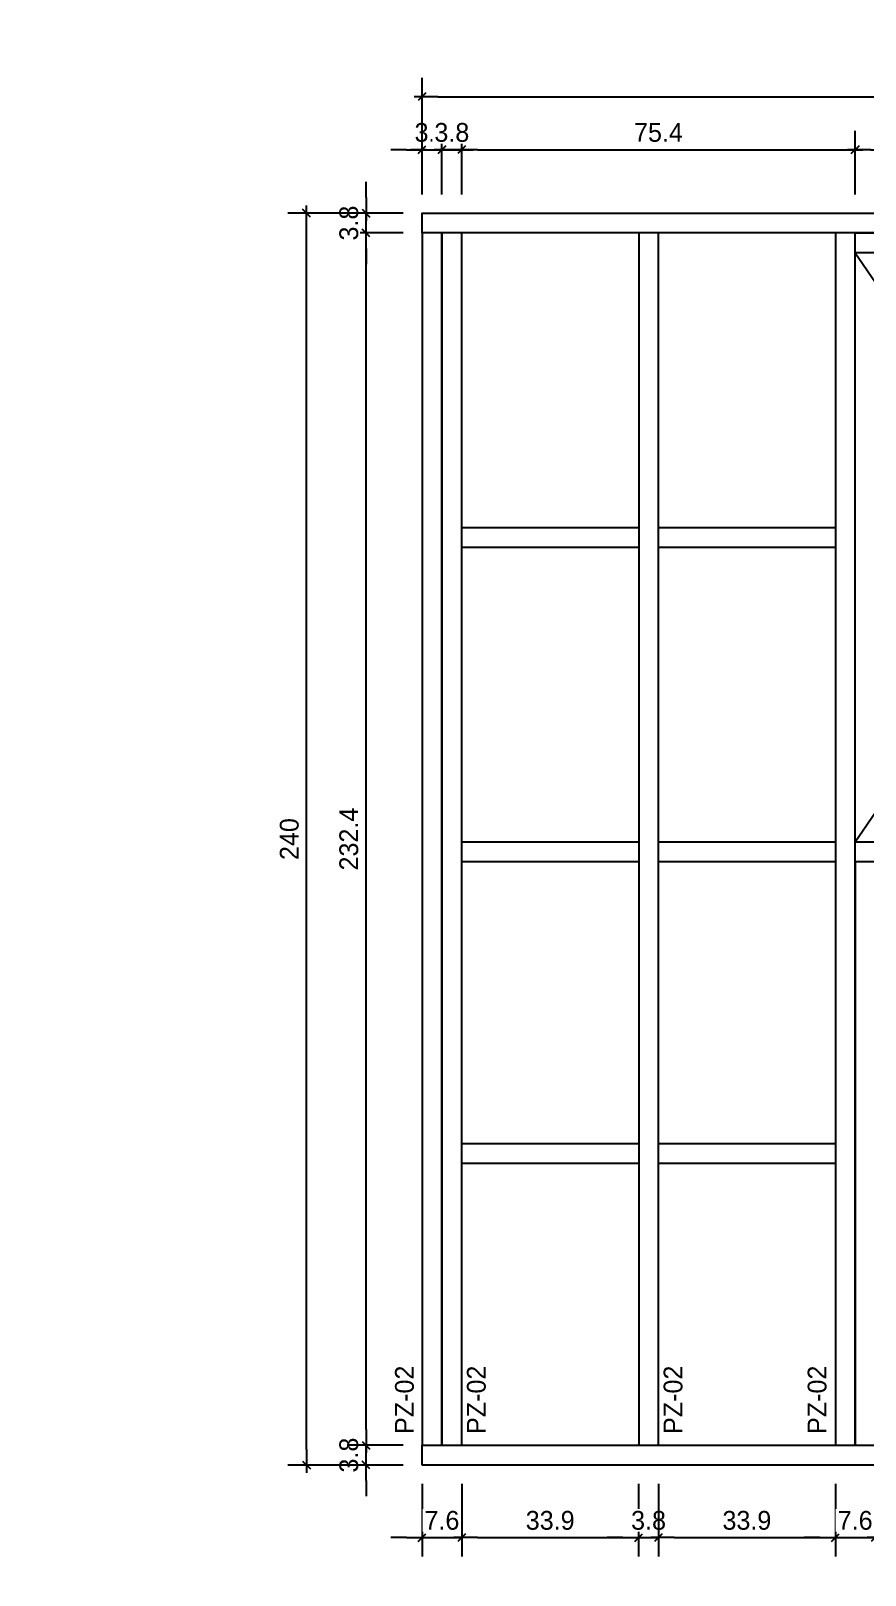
# Model space of a CAD drawing. Header units: millimetres. Extents: x 19458 to 19801, y 4351 to 4752.
# Drawn here: x 19553.163 to 19554.762, y 4504.776 to 4507.737 of the extents above; entities that cross this region are included whole.
import ezdxf

# ---------------------------------------------------------------- set-up
doc = ezdxf.new("R2010")
doc.units = ezdxf.units.MM
doc.linetypes.add('HIDDEN2', pattern=[4.7625, 3.175, -1.5875])
for name, color, linetype in [('0 @ 0.2', 7, 'Continuous'), ('cotas', 1, 'Continuous'), ('cotas @ 200', 1, 'Continuous'), ('cotas @ 300', 1, 'Continuous'), ('cotas @ 400', 1, 'Continuous'), ('cotas @ 500', 1, 'Continuous'), ('PANELES PARED', 2, 'Continuous'), ('TEXTO @ 0.2', 2, 'Continuous')]:
    doc.layers.add(name, color=color, linetype=linetype)
doc.styles.add('century gothic', font='GOTHIC.TTF')
doc.styles.add('COTAS SMC', font='GOTHIC.TTF')
doc.dimstyles.new('ANOTATIVE 100 SMCONSTRUCCIONES', dxfattribs={"dimscale": 0, "dimtxt": 0.18, "dimasz": 0.15, "dimexe": 0.18, "dimexo": 0.09, "dimgap": 0.1, "dimtad": 1, "dimzin": 0, "dimdsep": 46, "dimtxsty": 'century gothic', "dimblk1": 'FLECHA1', "dimblk2": 'FLECHA1', "dimsah": 1, "dimcen": 0.18, "dimdle": 0.075, "dimclrd": 1, "dimclre": 1, "dimclrt": 2, "dimaunit": 1, "dimadec": 0, "dimazin": 0, "dimtfac": 0.75, "dimtix": 1, "dimtmove": 2, "dimatfit": 3, "dimfxl": 0.09, "dimtvp": 1.5, "dimtfill": 1, "dimtolj": 1, "dimtzin": 0, "dimarcsym": 0})
doc.dimstyles.new('ANOTATIVE CM SMCONSTRUCCIONES', dxfattribs={"dimscale": 0, "dimtxt": 0.18, "dimasz": 0.15, "dimexe": 0.18, "dimexo": 0.18, "dimgap": 0.07, "dimtad": 1, "dimdec": 1, "dimlfac": 100, "dimdsep": 46, "dimtxsty": 'century gothic', "dimblk1": 'FLECHA1', "dimblk2": 'FLECHA1', "dimsah": 1, "dimcen": 0.18, "dimdle": 0.075, "dimclrd": 1, "dimclre": 1, "dimclrt": 2, "dimaunit": 1, "dimadec": 0, "dimazin": 2, "dimtfac": 0.75, "dimtdec": 1, "dimtix": 1, "dimtmove": 2, "dimatfit": 3, "dimfxl": 0.09, "dimtvp": 1.5, "dimtfill": 1, "dimtolj": 1, "dimtzin": 0, "dimarcsym": 0})
doc.dimstyles.new('PIES SMCONSTRUCCIONES', dxfattribs={"dimscale": 0, "dimtxt": 0.18, "dimasz": 0.2, "dimexe": 0.18, "dimexo": 0, "dimgap": 0.1, "dimtad": 1, "dimdec": 0, "dimlfac": 39.370079, "dimzin": 0, "dimdsep": 46, "dimlunit": 4, "dimtxsty": 'COTAS SMC', "dimblk1": 'FLECHA1', "dimblk2": 'FLECHA1', "dimsah": 1, "dimcen": 0.2, "dimdle": 0.075, "dimclrd": 1, "dimclre": 1, "dimclrt": 2, "dimaunit": 1, "dimadec": 0, "dimazin": 0, "dimtfac": 0.75, "dimtdec": 0, "dimtix": 1, "dimtmove": 2, "dimatfit": 3, "dimfxl": 0.09, "dimtvp": 1.5, "dimtfill": 1, "dimtolj": 1, "dimtzin": 0, "dimarcsym": 0})

# ---------------------------------------------------------------- blocks, each defined once
blk = doc.blocks.new('FLECHA1')
at = {"color": 4}
blk.add_line((-0.246176, -0.248081), (0.248081, 0.25), dxfattribs=at)
at = {"color": 1}
blk.add_line((-1, 0), (0.496162, 0), dxfattribs=at)
blk = doc.blocks.new('*D1568')
at = {"layer": 'cotas', "color": 1, "lineweight": -2, "transparency": 16777216}
for p, q in [((19614.326, 4625.8448), (19614.326, 4700.8448)), ((19570.9836, 4550.8448), (19524.326, 4550.8448)), ((19614.326, 4548.4298), (19614.326, 4550.8448)), ((19570.5339, 4548.4298), (19524.326, 4548.4298)), ((19614.326, 4473.4298), (19614.326, 4398.4298))]:
    blk.add_line(p, q, dxfattribs=at)
at = {"layer": 'Defpoints', "color": 0, "transparency": 16777216}
for p in [(19614.326, 4550.8448), (19615.9836, 4550.8448), (19615.5339, 4548.4298)]:
    blk.add_point(p, dxfattribs=at)
at = {"layer": 'cotas', "color": 1, "lineweight": -2, "transparency": 16777216, "xscale": 75, "yscale": 75, "zscale": 75}
for p, rotation in [((19614.326, 4550.8448), 270), ((19614.326, 4548.4298), 90)]:
    blk.add_blockref('FLECHA1', p, dxfattribs=dict(at, rotation=rotation))
at = {"layer": 'cotas', "color": 2, "transparency": 16777216, "insert": (19517.3376, 4549.6373), "char_height": 90, "attachment_point": 5, "rotation": 90, "style": 'century gothic', "bg_fill": 3, "box_fill_scale": 1.1, "bg_fill_color": 256, "bg_fill_true_color": 13158600, "bg_fill_transparency": 0}
blk.add_mtext('\\A1;2.42', dxfattribs=at)
blk = doc.blocks.new('*D1597')
at = {"layer": 'cotas', "color": 1, "lineweight": -2, "transparency": 16777216}
for p, q in [((19614.326, 4580.8448), (19614.326, 4610.8448)), ((19597.9836, 4550.8448), (19578.326, 4550.8448)), ((19614.326, 4548.4298), (19614.326, 4550.8448)), ((19597.5339, 4548.4298), (19578.326, 4548.4298)), ((19614.326, 4518.4298), (19614.326, 4488.4298))]:
    blk.add_line(p, q, dxfattribs=at)
at = {"layer": 'Defpoints', "color": 0, "transparency": 16777216}
for p in [(19614.326, 4550.8448), (19615.9836, 4550.8448), (19615.5339, 4548.4298)]:
    blk.add_point(p, dxfattribs=at)
at = {"layer": 'cotas', "color": 1, "lineweight": -2, "transparency": 16777216, "xscale": 30, "yscale": 30, "zscale": 30}
for p, rotation in [((19614.326, 4550.8448), 270), ((19614.326, 4548.4298), 90)]:
    blk.add_blockref('FLECHA1', p, dxfattribs=dict(at, rotation=rotation))
at = {"layer": 'cotas', "color": 2, "transparency": 16777216, "insert": (19575.5307, 4549.6373), "char_height": 36, "attachment_point": 5, "rotation": 90, "style": 'century gothic', "bg_fill": 3, "box_fill_scale": 1.1, "bg_fill_color": 256, "bg_fill_true_color": 13158600, "bg_fill_transparency": 0}
blk.add_mtext('\\A1;2.42', dxfattribs=at)
blk = doc.blocks.new('*D1614')
at = {"layer": 'cotas', "color": 1, "lineweight": -2, "transparency": 16777216}
for p, q in [((19614.326, 4595.8448), (19614.326, 4640.8448)), ((19588.9836, 4550.8448), (19560.326, 4550.8448)), ((19614.326, 4548.4298), (19614.326, 4550.8448)), ((19588.5339, 4548.4298), (19560.326, 4548.4298)), ((19614.326, 4503.4298), (19614.326, 4458.4298))]:
    blk.add_line(p, q, dxfattribs=at)
at = {"layer": 'Defpoints', "color": 0, "transparency": 16777216}
for p in [(19614.326, 4550.8448), (19615.9836, 4550.8448), (19615.5339, 4548.4298)]:
    blk.add_point(p, dxfattribs=at)
at = {"layer": 'cotas', "color": 1, "lineweight": -2, "transparency": 16777216, "xscale": 45, "yscale": 45, "zscale": 45}
for p, rotation in [((19614.326, 4550.8448), 270), ((19614.326, 4548.4298), 90)]:
    blk.add_blockref('FLECHA1', p, dxfattribs=dict(at, rotation=rotation))
at = {"layer": 'cotas', "color": 2, "transparency": 16777216, "insert": (19556.133, 4549.6373), "char_height": 54, "attachment_point": 5, "rotation": 90, "style": 'century gothic', "bg_fill": 3, "box_fill_scale": 1.1, "bg_fill_color": 256, "bg_fill_true_color": 13158600, "bg_fill_transparency": 0}
blk.add_mtext('\\A1;2.42', dxfattribs=at)
blk = doc.blocks.new('*D1620')
at = {"layer": 'cotas', "color": 1, "lineweight": -2, "transparency": 16777216}
for p, q in [((19614.326, 4610.8448), (19614.326, 4670.8448)), ((19579.9836, 4550.8448), (19542.326, 4550.8448)), ((19614.326, 4548.4298), (19614.326, 4550.8448)), ((19579.5339, 4548.4298), (19542.326, 4548.4298)), ((19614.326, 4488.4298), (19614.326, 4428.4298))]:
    blk.add_line(p, q, dxfattribs=at)
at = {"layer": 'Defpoints', "color": 0, "transparency": 16777216}
for p in [(19614.326, 4550.8448), (19615.9836, 4550.8448), (19615.5339, 4548.4298)]:
    blk.add_point(p, dxfattribs=at)
at = {"layer": 'cotas', "color": 1, "lineweight": -2, "transparency": 16777216, "xscale": 60, "yscale": 60, "zscale": 60}
for p, rotation in [((19614.326, 4550.8448), 270), ((19614.326, 4548.4298), 90)]:
    blk.add_blockref('FLECHA1', p, dxfattribs=dict(at, rotation=rotation))
at = {"layer": 'cotas', "color": 2, "transparency": 16777216, "insert": (19536.7353, 4549.6373), "char_height": 72, "attachment_point": 5, "rotation": 90, "style": 'century gothic', "bg_fill": 3, "box_fill_scale": 1.1, "bg_fill_color": 256, "bg_fill_true_color": 13158600, "bg_fill_transparency": 0}
blk.add_mtext('\\A1;2.42', dxfattribs=at)
blk = doc.blocks.new('*D1623')
at = {"layer": 'cotas', "color": 1, "lineweight": -2, "transparency": 16777216}
for p, q in [((19620.0128, 4651.7533), (19620.0128, 4751.7533)), ((19620.4168, 4551.7533), (19530.0128, 4551.7533)), ((19620.0128, 4550.5333), (19620.0128, 4551.7533)), ((19620.4168, 4550.5333), (19530.0128, 4550.5333)), ((19620.0128, 4450.5333), (19620.0128, 4350.5333))]:
    blk.add_line(p, q, dxfattribs=at)
at = {"layer": 'Defpoints', "color": 0, "transparency": 16777216}
for p in [(19620.0128, 4551.7533), (19620.4168, 4551.7533), (19620.4168, 4550.5333)]:
    blk.add_point(p, dxfattribs=at)
at = {"layer": 'cotas', "color": 1, "lineweight": -2, "transparency": 16777216, "xscale": 100, "yscale": 100, "zscale": 100}
for p, rotation in [((19620.0128, 4551.7533), 270), ((19620.0128, 4550.5333), 90)]:
    blk.add_blockref('FLECHA1', p, dxfattribs=dict(at, rotation=rotation))
at = {"layer": 'cotas', "color": 2, "transparency": 16777216, "insert": (19523.8809, 4551.1433), "char_height": 90, "attachment_point": 5, "rotation": 90, "style": 'COTAS SMC', "bg_fill": 3, "box_fill_scale": 1.1, "bg_fill_color": 256, "bg_fill_true_color": 13158600, "bg_fill_transparency": 0}
blk.add_mtext("\\A1;4'", dxfattribs=at)
blk = doc.blocks.new('PP10')
at = {"layer": 'PANELES PARED', "color": 8, "linetype": 'HIDDEN2', "ltscale": 0.1}
for p, q in [((19470.5433, 4507.2181), (19471.3133, 4506.0887)), ((19470.5433, 4506.0887), (19471.3133, 4507.2181))]:
    blk.add_line(p, q, dxfattribs=at)
at = {"layer": 'PANELES PARED'}
for points in [[(19469.7133, 4507.2561), (19469.7133, 4507.2941), (19472.0458, 4507.2941), (19472.0458, 4507.2561)], [(19469.7513, 4507.2561), (19469.7133, 4507.2561), (19469.7133, 4504.9321), (19469.7513, 4504.9321)], [(19469.7893, 4507.2561), (19469.7513, 4507.2561), (19469.7513, 4504.9321), (19469.7893, 4504.9321)], [(19470.1663, 4507.2561), (19470.1283, 4507.2561), (19470.1283, 4504.9321), (19470.1663, 4504.9321)], [(19470.5433, 4507.2561), (19470.5053, 4507.2561), (19470.5053, 4504.9321), (19470.5433, 4504.9321)], [(19470.5433, 4507.2181), (19470.5433, 4507.2561), (19471.3133, 4507.2561), (19471.3133, 4507.2181)], [(19471.3513, 4507.2561), (19471.3133, 4507.2561), (19471.3133, 4504.9321), (19471.3513, 4504.9321)], [(19471.6985, 4507.2561), (19471.6605, 4507.2561), (19471.6605, 4504.9321), (19471.6985, 4504.9321)], [(19472.0458, 4507.2561), (19472.0078, 4507.2561), (19472.0078, 4504.9321), (19472.0458, 4504.9321)], [(19469.7893, 4506.6534), (19469.7893, 4506.6914), (19470.1283, 4506.6914), (19470.1283, 4506.6534)], [(19470.1663, 4506.6534), (19470.1663, 4506.6914), (19470.5053, 4506.6914), (19470.5053, 4506.6534)], [(19471.3513, 4506.6534), (19471.3513, 4506.6914), (19471.6605, 4506.6914), (19471.6605, 4506.6534)], [(19471.6985, 4506.6534), (19471.6985, 4506.6914), (19472.0078, 4506.6914), (19472.0078, 4506.6534)], [(19469.7893, 4506.0507), (19469.7893, 4506.0887), (19470.1283, 4506.0887), (19470.1283, 4506.0507)], [(19470.1663, 4506.0507), (19470.1663, 4506.0887), (19470.5053, 4506.0887), (19470.5053, 4506.0507)], [(19470.5433, 4506.0507), (19470.5433, 4506.0887), (19471.3133, 4506.0887), (19471.3133, 4506.0507)], [(19471.3513, 4506.0507), (19471.3513, 4506.0887), (19471.6605, 4506.0887), (19471.6605, 4506.0507)], [(19471.6985, 4506.0507), (19471.6985, 4506.0887), (19472.0078, 4506.0887), (19472.0078, 4506.0507)], [(19470.5813, 4506.0507), (19470.5433, 4506.0507), (19470.5433, 4504.9321), (19470.5813, 4504.9321)], [(19470.9473, 4506.0507), (19470.9093, 4506.0507), (19470.9093, 4504.9321), (19470.9473, 4504.9321)], [(19471.3133, 4506.0507), (19471.2753, 4506.0507), (19471.2753, 4504.9321), (19471.3133, 4504.9321)], [(19469.7893, 4505.4724), (19469.7893, 4505.5104), (19470.1283, 4505.5104), (19470.1283, 4505.4724)], [(19470.1663, 4505.4724), (19470.1663, 4505.5104), (19470.5053, 4505.5104), (19470.5053, 4505.4724)], [(19470.5813, 4505.4724), (19470.5813, 4505.5104), (19470.9093, 4505.5104), (19470.9093, 4505.4724)], [(19470.9473, 4505.4724), (19470.9473, 4505.5104), (19471.2753, 4505.5104), (19471.2753, 4505.4724)], [(19471.3513, 4505.4724), (19471.3513, 4505.5104), (19471.6605, 4505.5104), (19471.6605, 4505.4724)], [(19471.6985, 4505.4724), (19471.6985, 4505.5104), (19472.0078, 4505.5104), (19472.0078, 4505.4724)], [(19469.7133, 4504.8941), (19469.7133, 4504.9321), (19472.0458, 4504.9321), (19472.0458, 4504.8941)]]:
    blk.add_lwpolyline(points, close=True, dxfattribs=at)
blk = doc.blocks.new('*D553')
at = {"color": 1, "lineweight": -2, "transparency": 16777216}
for p, q in [((19553.8057, 4505.0553), (19553.8057, 4505.0853)), ((19553.8771, 4505.0253), (19553.7697, 4505.0253)), ((19553.8057, 4504.9873), (19553.8057, 4505.0253)), ((19553.8771, 4504.9873), (19553.7697, 4504.9873)), ((19553.8057, 4504.9573), (19553.8057, 4504.9273))]:
    blk.add_line(p, q, dxfattribs=at)
at = {"layer": 'Defpoints', "color": 0, "transparency": 16777216}
for p in [(19553.9131, 4505.0253), (19553.9131, 4504.9873)]:
    blk.add_point(p, dxfattribs=at)
at = {"color": 1, "lineweight": -2, "transparency": 16777216, "xscale": 0.03, "yscale": 0.03, "zscale": 0.03}
for p, rotation in [((19553.8057, 4505.0253), 270), ((19553.8057, 4504.9873), 90)]:
    blk.add_blockref('FLECHA1', p, dxfattribs=dict(at, rotation=rotation))
at = {"color": 2, "transparency": 16777216, "insert": (19553.7728, 4505.0063), "char_height": 0.036, "attachment_point": 5, "rotation": 90, "style": 'century gothic', "bg_fill": 3, "box_fill_scale": 1.1, "bg_fill_color": 256, "bg_fill_true_color": 13158600, "bg_fill_transparency": 0}
blk.add_mtext('\\A1;3.8', dxfattribs=at)
at = {"layer": 'Defpoints', "color": 0, "transparency": 16777216}
blk.add_point((19553.8057, 4505.0253), dxfattribs=at)
blk = doc.blocks.new('*D554')
at = {"color": 1, "lineweight": -2, "transparency": 16777216}
for p, q in [((19553.8771, 4507.3493), (19553.7697, 4507.3493)), ((19553.8057, 4505.0553), (19553.8057, 4507.3193)), ((19553.8771, 4505.0253), (19553.7697, 4505.0253))]:
    blk.add_line(p, q, dxfattribs=at)
at = {"layer": 'Defpoints', "color": 0, "transparency": 16777216}
for p in [(19553.8057, 4507.3493), (19553.9131, 4507.3493), (19553.9131, 4505.0253)]:
    blk.add_point(p, dxfattribs=at)
at = {"color": 1, "lineweight": -2, "transparency": 16777216, "xscale": 0.03, "yscale": 0.03, "zscale": 0.03}
for p, rotation in [((19553.8057, 4507.3493), 90), ((19553.8057, 4505.0253), 270)]:
    blk.add_blockref('FLECHA1', p, dxfattribs=dict(at, rotation=rotation))
at = {"color": 2, "transparency": 16777216, "insert": (19553.7728, 4506.1873), "char_height": 0.036, "attachment_point": 5, "rotation": 90, "style": 'century gothic', "bg_fill": 3, "box_fill_scale": 1.1, "bg_fill_color": 256, "bg_fill_true_color": 13158600, "bg_fill_transparency": 0}
blk.add_mtext('\\A1;232.4', dxfattribs=at)
blk = doc.blocks.new('*D555')
at = {"color": 1, "lineweight": -2, "transparency": 16777216}
for p, q in [((19553.8057, 4507.4173), (19553.8057, 4507.4473)), ((19553.8771, 4507.3873), (19553.7697, 4507.3873)), ((19553.8057, 4507.3493), (19553.8057, 4507.3873)), ((19553.8771, 4507.3493), (19553.7697, 4507.3493)), ((19553.8057, 4507.3193), (19553.8057, 4507.2893))]:
    blk.add_line(p, q, dxfattribs=at)
at = {"layer": 'Defpoints', "color": 0, "transparency": 16777216}
for p in [(19553.9131, 4507.3873), (19553.9131, 4507.3493)]:
    blk.add_point(p, dxfattribs=at)
at = {"color": 1, "lineweight": -2, "transparency": 16777216, "xscale": 0.03, "yscale": 0.03, "zscale": 0.03}
for p, rotation in [((19553.8057, 4507.3873), 270), ((19553.8057, 4507.3493), 90)]:
    blk.add_blockref('FLECHA1', p, dxfattribs=dict(at, rotation=rotation))
at = {"color": 2, "transparency": 16777216, "insert": (19553.7728, 4507.3683), "char_height": 0.036, "attachment_point": 5, "rotation": 90, "style": 'century gothic', "bg_fill": 3, "box_fill_scale": 1.1, "bg_fill_color": 256, "bg_fill_true_color": 13158600, "bg_fill_transparency": 0}
blk.add_mtext('\\A1;3.8', dxfattribs=at)
at = {"layer": 'Defpoints', "color": 0, "transparency": 16777216}
blk.add_point((19553.8057, 4507.3873), dxfattribs=at)
blk = doc.blocks.new('*D556')
at = {"color": 1, "lineweight": -2, "transparency": 16777216}
for p, q in [((19553.8771, 4507.3873), (19553.6556, 4507.3873)), ((19553.6916, 4505.0173), (19553.6916, 4507.3573)), ((19553.8771, 4504.9873), (19553.6556, 4504.9873))]:
    blk.add_line(p, q, dxfattribs=at)
at = {"layer": 'Defpoints', "color": 0, "transparency": 16777216}
for p in [(19553.6916, 4507.3873), (19553.9131, 4507.3873), (19553.9131, 4504.9873)]:
    blk.add_point(p, dxfattribs=at)
at = {"color": 1, "lineweight": -2, "transparency": 16777216, "xscale": 0.03, "yscale": 0.03, "zscale": 0.03}
for p, rotation in [((19553.6916, 4507.3873), 90), ((19553.6916, 4504.9873), 270)]:
    blk.add_blockref('FLECHA1', p, dxfattribs=dict(at, rotation=rotation))
at = {"color": 2, "transparency": 16777216, "insert": (19553.6587, 4506.1873), "char_height": 0.036, "attachment_point": 5, "rotation": 90, "style": 'century gothic', "bg_fill": 3, "box_fill_scale": 1.1, "bg_fill_color": 256, "bg_fill_true_color": 13158600, "bg_fill_transparency": 0}
blk.add_mtext('\\A1;240', dxfattribs=at)
blk = doc.blocks.new('*D557')
at = {"color": 1, "lineweight": -2, "transparency": 16777216}
for p, q in [((19553.9131, 4507.4233), (19553.9131, 4507.545)), ((19553.9511, 4507.4233), (19553.9511, 4507.545)), ((19553.8831, 4507.509), (19553.8531, 4507.509)), ((19553.9131, 4507.509), (19553.9511, 4507.509)), ((19553.9811, 4507.509), (19554.0111, 4507.509))]:
    blk.add_line(p, q, dxfattribs=at)
at = {"layer": 'Defpoints', "color": 0, "transparency": 16777216}
for p in [(19553.9131, 4507.3873), (19553.9511, 4507.3873)]:
    blk.add_point(p, dxfattribs=at)
at = {"color": 1, "lineweight": -2, "transparency": 16777216, "xscale": 0.03, "yscale": 0.03, "zscale": 0.03}
blk.add_blockref('FLECHA1', (19553.9131, 4507.509), dxfattribs=at)
at = {"color": 1, "lineweight": -2, "transparency": 16777216, "xscale": 0.03, "yscale": 0.03, "zscale": 0.03, "rotation": 180}
blk.add_blockref('FLECHA1', (19553.9511, 4507.509), dxfattribs=at)
at = {"color": 2, "transparency": 16777216, "insert": (19553.9321, 4507.5419), "char_height": 0.036, "attachment_point": 5, "style": 'century gothic', "bg_fill": 3, "box_fill_scale": 1.1, "bg_fill_color": 256, "bg_fill_true_color": 13158600, "bg_fill_transparency": 0}
blk.add_mtext('\\A1;3.8', dxfattribs=at)
at = {"layer": 'Defpoints', "color": 0, "transparency": 16777216}
blk.add_point((19553.9511, 4507.509), dxfattribs=at)
blk = doc.blocks.new('*D558')
at = {"color": 1, "lineweight": -2, "transparency": 16777216}
for p, q in [((19553.9891, 4507.4233), (19553.9891, 4507.545)), ((19554.7431, 4507.4233), (19554.7431, 4507.545)), ((19554.0191, 4507.509), (19554.7131, 4507.509))]:
    blk.add_line(p, q, dxfattribs=at)
at = {"layer": 'Defpoints', "color": 0, "transparency": 16777216}
for p in [(19554.7431, 4507.509), (19553.9891, 4507.3873), (19554.7431, 4507.3873)]:
    blk.add_point(p, dxfattribs=at)
at = {"color": 1, "lineweight": -2, "transparency": 16777216, "xscale": 0.03, "yscale": 0.03, "zscale": 0.03, "rotation": 180}
blk.add_blockref('FLECHA1', (19553.9891, 4507.509), dxfattribs=at)
at = {"color": 1, "lineweight": -2, "transparency": 16777216, "xscale": 0.03, "yscale": 0.03, "zscale": 0.03}
blk.add_blockref('FLECHA1', (19554.7431, 4507.509), dxfattribs=at)
at = {"color": 2, "transparency": 16777216, "insert": (19554.3661, 4507.5419), "char_height": 0.036, "attachment_point": 5, "style": 'century gothic', "bg_fill": 3, "box_fill_scale": 1.1, "bg_fill_color": 256, "bg_fill_true_color": 13158600, "bg_fill_transparency": 0}
blk.add_mtext('\\A1;75.4', dxfattribs=at)
blk = doc.blocks.new('*D560')
at = {"color": 1, "lineweight": -2, "transparency": 16777216}
for p, q in [((19553.9131, 4507.4233), (19553.9131, 4507.6466)), ((19556.2456, 4507.4233), (19556.2456, 4507.6466)), ((19553.9431, 4507.6106), (19556.2156, 4507.6106))]:
    blk.add_line(p, q, dxfattribs=at)
at = {"layer": 'Defpoints', "color": 0, "transparency": 16777216}
for p in [(19556.2456, 4507.6106), (19553.9131, 4507.3873), (19556.2456, 4507.3873)]:
    blk.add_point(p, dxfattribs=at)
at = {"color": 1, "lineweight": -2, "transparency": 16777216, "xscale": 0.03, "yscale": 0.03, "zscale": 0.03, "rotation": 180}
blk.add_blockref('FLECHA1', (19553.9131, 4507.6106), dxfattribs=at)
at = {"color": 1, "lineweight": -2, "transparency": 16777216, "xscale": 0.03, "yscale": 0.03, "zscale": 0.03}
blk.add_blockref('FLECHA1', (19556.2456, 4507.6106), dxfattribs=at)
at = {"color": 2, "transparency": 16777216, "insert": (19555.0794, 4507.6435), "char_height": 0.036, "attachment_point": 5, "style": 'century gothic', "bg_fill": 3, "box_fill_scale": 1.1, "bg_fill_color": 256, "bg_fill_true_color": 13158600, "bg_fill_transparency": 0}
blk.add_mtext('\\A1;233.2', dxfattribs=at)
blk = doc.blocks.new('*D561')
at = {"color": 1, "lineweight": -2, "transparency": 16777216}
for p, q in [((19554.7431, 4507.4233), (19554.7431, 4507.545)), ((19555.5131, 4507.4233), (19555.5131, 4507.545)), ((19554.7731, 4507.509), (19555.4831, 4507.509))]:
    blk.add_line(p, q, dxfattribs=at)
at = {"layer": 'Defpoints', "color": 0, "transparency": 16777216}
for p in [(19555.5131, 4507.509), (19554.7431, 4507.3873), (19555.5131, 4507.3873)]:
    blk.add_point(p, dxfattribs=at)
at = {"color": 1, "lineweight": -2, "transparency": 16777216, "xscale": 0.03, "yscale": 0.03, "zscale": 0.03, "rotation": 180}
blk.add_blockref('FLECHA1', (19554.7431, 4507.509), dxfattribs=at)
at = {"color": 1, "lineweight": -2, "transparency": 16777216, "xscale": 0.03, "yscale": 0.03, "zscale": 0.03}
blk.add_blockref('FLECHA1', (19555.5131, 4507.509), dxfattribs=at)
at = {"color": 2, "transparency": 16777216, "insert": (19555.1281, 4507.5414), "char_height": 0.036, "attachment_point": 5, "style": 'century gothic', "bg_fill": 3, "box_fill_scale": 1.1, "bg_fill_color": 256, "bg_fill_true_color": 13158600, "bg_fill_transparency": 0}
blk.add_mtext('\\A1;77', dxfattribs=at)
blk = doc.blocks.new('*D563')
at = {"color": 1, "lineweight": -2, "transparency": 16777216}
for p, q in [((19553.9511, 4507.4233), (19553.9511, 4507.545)), ((19553.9891, 4507.4233), (19553.9891, 4507.545)), ((19553.9211, 4507.509), (19553.8911, 4507.509)), ((19553.9511, 4507.509), (19553.9891, 4507.509)), ((19554.0191, 4507.509), (19554.0491, 4507.509))]:
    blk.add_line(p, q, dxfattribs=at)
at = {"layer": 'Defpoints', "color": 0, "transparency": 16777216}
for p in [(19553.9511, 4507.3873), (19553.9891, 4507.3873)]:
    blk.add_point(p, dxfattribs=at)
at = {"color": 1, "lineweight": -2, "transparency": 16777216, "xscale": 0.03, "yscale": 0.03, "zscale": 0.03}
blk.add_blockref('FLECHA1', (19553.9511, 4507.509), dxfattribs=at)
at = {"color": 1, "lineweight": -2, "transparency": 16777216, "xscale": 0.03, "yscale": 0.03, "zscale": 0.03, "rotation": 180}
blk.add_blockref('FLECHA1', (19553.9891, 4507.509), dxfattribs=at)
at = {"color": 2, "transparency": 16777216, "insert": (19553.9701, 4507.5419), "char_height": 0.036, "attachment_point": 5, "style": 'century gothic', "bg_fill": 3, "box_fill_scale": 1.1, "bg_fill_color": 256, "bg_fill_true_color": 13158600, "bg_fill_transparency": 0}
blk.add_mtext('\\A1;3.8', dxfattribs=at)
at = {"layer": 'Defpoints', "color": 0, "transparency": 16777216}
blk.add_point((19553.9891, 4507.509), dxfattribs=at)
blk = doc.blocks.new('*D564')
at = {"color": 1, "lineweight": -2, "transparency": 16777216}
for p, q in [((19553.9131, 4504.9513), (19553.9131, 4504.8121)), ((19553.9891, 4504.9513), (19553.9891, 4504.8121)), ((19553.8831, 4504.8481), (19553.8531, 4504.8481)), ((19553.9131, 4504.8481), (19553.9891, 4504.8481)), ((19554.0191, 4504.8481), (19554.0491, 4504.8481))]:
    blk.add_line(p, q, dxfattribs=at)
at = {"layer": 'Defpoints', "color": 0, "transparency": 16777216}
for p in [(19553.9131, 4504.9873), (19553.9891, 4504.9873)]:
    blk.add_point(p, dxfattribs=at)
at = {"color": 1, "lineweight": -2, "transparency": 16777216, "xscale": 0.03, "yscale": 0.03, "zscale": 0.03}
blk.add_blockref('FLECHA1', (19553.9131, 4504.8481), dxfattribs=at)
at = {"color": 1, "lineweight": -2, "transparency": 16777216, "xscale": 0.03, "yscale": 0.03, "zscale": 0.03, "rotation": 180}
blk.add_blockref('FLECHA1', (19553.9891, 4504.8481), dxfattribs=at)
at = {"color": 2, "transparency": 16777216, "insert": (19553.9511, 4504.881), "char_height": 0.036, "attachment_point": 5, "style": 'century gothic', "bg_fill": 3, "box_fill_scale": 1.1, "bg_fill_color": 256, "bg_fill_true_color": 13158600, "bg_fill_transparency": 0}
blk.add_mtext('\\A1;7.6', dxfattribs=at)
at = {"layer": 'Defpoints', "color": 0, "transparency": 16777216}
blk.add_point((19553.9891, 4504.8481), dxfattribs=at)
blk = doc.blocks.new('*D565')
at = {"color": 1, "lineweight": -2, "transparency": 16777216}
for p, q in [((19553.9891, 4504.9513), (19553.9891, 4504.8121)), ((19554.3281, 4504.9513), (19554.3281, 4504.8121)), ((19554.0191, 4504.8481), (19554.2981, 4504.8481))]:
    blk.add_line(p, q, dxfattribs=at)
at = {"layer": 'Defpoints', "color": 0, "transparency": 16777216}
for p in [(19553.9891, 4504.9873), (19554.3281, 4504.9873), (19554.3281, 4504.8481)]:
    blk.add_point(p, dxfattribs=at)
at = {"color": 1, "lineweight": -2, "transparency": 16777216, "xscale": 0.03, "yscale": 0.03, "zscale": 0.03, "rotation": 180}
blk.add_blockref('FLECHA1', (19553.9891, 4504.8481), dxfattribs=at)
at = {"color": 1, "lineweight": -2, "transparency": 16777216, "xscale": 0.03, "yscale": 0.03, "zscale": 0.03}
blk.add_blockref('FLECHA1', (19554.3281, 4504.8481), dxfattribs=at)
at = {"color": 2, "transparency": 16777216, "insert": (19554.1586, 4504.881), "char_height": 0.036, "attachment_point": 5, "style": 'century gothic', "bg_fill": 3, "box_fill_scale": 1.1, "bg_fill_color": 256, "bg_fill_true_color": 13158600, "bg_fill_transparency": 0}
blk.add_mtext('\\A1;33.9', dxfattribs=at)
blk = doc.blocks.new('*D566')
at = {"color": 1, "lineweight": -2, "transparency": 16777216}
for p, q in [((19554.3281, 4504.9513), (19554.3281, 4504.8121)), ((19554.3661, 4504.9513), (19554.3661, 4504.8121)), ((19554.2981, 4504.8481), (19554.2681, 4504.8481)), ((19554.3281, 4504.8481), (19554.3661, 4504.8481)), ((19554.3961, 4504.8481), (19554.4261, 4504.8481))]:
    blk.add_line(p, q, dxfattribs=at)
at = {"layer": 'Defpoints', "color": 0, "transparency": 16777216}
for p in [(19554.3281, 4504.9873), (19554.3661, 4504.9873)]:
    blk.add_point(p, dxfattribs=at)
at = {"color": 1, "lineweight": -2, "transparency": 16777216, "xscale": 0.03, "yscale": 0.03, "zscale": 0.03}
blk.add_blockref('FLECHA1', (19554.3281, 4504.8481), dxfattribs=at)
at = {"color": 1, "lineweight": -2, "transparency": 16777216, "xscale": 0.03, "yscale": 0.03, "zscale": 0.03, "rotation": 180}
blk.add_blockref('FLECHA1', (19554.3661, 4504.8481), dxfattribs=at)
at = {"color": 2, "transparency": 16777216, "insert": (19554.3471, 4504.881), "char_height": 0.036, "attachment_point": 5, "style": 'century gothic', "bg_fill": 3, "box_fill_scale": 1.1, "bg_fill_color": 256, "bg_fill_true_color": 13158600, "bg_fill_transparency": 0}
blk.add_mtext('\\A1;3.8', dxfattribs=at)
at = {"layer": 'Defpoints', "color": 0, "transparency": 16777216}
blk.add_point((19554.3661, 4504.8481), dxfattribs=at)
blk = doc.blocks.new('*D567')
at = {"color": 1, "lineweight": -2, "transparency": 16777216}
for p, q in [((19554.3661, 4504.9513), (19554.3661, 4504.8121)), ((19554.7051, 4504.9513), (19554.7051, 4504.8121)), ((19554.3961, 4504.8481), (19554.6751, 4504.8481))]:
    blk.add_line(p, q, dxfattribs=at)
at = {"layer": 'Defpoints', "color": 0, "transparency": 16777216}
for p in [(19554.3661, 4504.9873), (19554.7051, 4504.9873), (19554.7051, 4504.8481)]:
    blk.add_point(p, dxfattribs=at)
at = {"color": 1, "lineweight": -2, "transparency": 16777216, "xscale": 0.03, "yscale": 0.03, "zscale": 0.03, "rotation": 180}
blk.add_blockref('FLECHA1', (19554.3661, 4504.8481), dxfattribs=at)
at = {"color": 1, "lineweight": -2, "transparency": 16777216, "xscale": 0.03, "yscale": 0.03, "zscale": 0.03}
blk.add_blockref('FLECHA1', (19554.7051, 4504.8481), dxfattribs=at)
at = {"color": 2, "transparency": 16777216, "insert": (19554.5356, 4504.881), "char_height": 0.036, "attachment_point": 5, "style": 'century gothic', "bg_fill": 3, "box_fill_scale": 1.1, "bg_fill_color": 256, "bg_fill_true_color": 13158600, "bg_fill_transparency": 0}
blk.add_mtext('\\A1;33.9', dxfattribs=at)
blk = doc.blocks.new('*D568')
at = {"color": 1, "lineweight": -2, "transparency": 16777216}
for p, q in [((19554.7051, 4504.9513), (19554.7051, 4504.8121)), ((19554.7811, 4504.9513), (19554.7811, 4504.8121)), ((19554.6751, 4504.8481), (19554.6451, 4504.8481)), ((19554.7051, 4504.8481), (19554.7811, 4504.8481)), ((19554.8111, 4504.8481), (19554.8411, 4504.8481))]:
    blk.add_line(p, q, dxfattribs=at)
at = {"layer": 'Defpoints', "color": 0, "transparency": 16777216}
for p in [(19554.7051, 4504.9873), (19554.7811, 4504.9873)]:
    blk.add_point(p, dxfattribs=at)
at = {"color": 1, "lineweight": -2, "transparency": 16777216, "xscale": 0.03, "yscale": 0.03, "zscale": 0.03}
blk.add_blockref('FLECHA1', (19554.7051, 4504.8481), dxfattribs=at)
at = {"color": 1, "lineweight": -2, "transparency": 16777216, "xscale": 0.03, "yscale": 0.03, "zscale": 0.03, "rotation": 180}
blk.add_blockref('FLECHA1', (19554.7811, 4504.8481), dxfattribs=at)
at = {"color": 2, "transparency": 16777216, "insert": (19554.7431, 4504.881), "char_height": 0.036, "attachment_point": 5, "style": 'century gothic', "bg_fill": 3, "box_fill_scale": 1.1, "bg_fill_color": 256, "bg_fill_true_color": 13158600, "bg_fill_transparency": 0}
blk.add_mtext('\\A1;7.6', dxfattribs=at)
at = {"layer": 'Defpoints', "color": 0, "transparency": 16777216}
blk.add_point((19554.7811, 4504.8481), dxfattribs=at)
blk = doc.blocks.new('*U1729')
at = {"layer": 'cotas @ 500'}
dim = blk.add_linear_dim(base=(19614.3260382735, 4550.8448237801), p1=(19615.5338597089, 4548.4298237801), p2=(19615.9836080801, 4550.8448237801), angle=90, dimstyle='ANOTATIVE 100 SMCONSTRUCCIONES', override={"dimscale": 500, "dimtix": 1, "dimtofl": 1, "dimtmove": 1, "dimatfit": 1}, dxfattribs=at)
dim.commit()
dim.dimension.update_dxf_attribs({"geometry": '*D1568', "text_midpoint": (19517.3375950376, 4549.6373237801)})
at = {"layer": 'cotas @ 200'}
dim = blk.add_linear_dim(base=(19614.3260382735, 4550.8448237801), p1=(19615.5338597089, 4548.4298237801), p2=(19615.9836080801, 4550.8448237801), angle=90, dimstyle='ANOTATIVE 100 SMCONSTRUCCIONES', override={"dimscale": 200, "dimtix": 1, "dimtofl": 1, "dimtmove": 1, "dimatfit": 1}, dxfattribs=at)
dim.commit()
dim.dimension.update_dxf_attribs({"geometry": '*D1597', "text_midpoint": (19575.5306609792, 4549.6373237801)})
at = {"layer": 'cotas @ 300'}
dim = blk.add_linear_dim(base=(19614.3260382735, 4550.8448237801), p1=(19615.5338597089, 4548.4298237801), p2=(19615.9836080801, 4550.8448237801), angle=90, dimstyle='ANOTATIVE 100 SMCONSTRUCCIONES', override={"dimscale": 300, "dimtix": 1, "dimtofl": 1, "dimtmove": 1, "dimatfit": 1}, dxfattribs=at)
dim.commit()
dim.dimension.update_dxf_attribs({"geometry": '*D1614', "text_midpoint": (19556.132972332, 4549.6373237801)})
at = {"layer": 'cotas @ 400'}
dim = blk.add_linear_dim(base=(19614.3260382735, 4550.8448237801), p1=(19615.5338597089, 4548.4298237801), p2=(19615.9836080801, 4550.8448237801), angle=90, dimstyle='ANOTATIVE 100 SMCONSTRUCCIONES', override={"dimscale": 400, "dimtix": 1, "dimtofl": 1, "dimtmove": 1, "dimatfit": 1}, dxfattribs=at)
dim.commit()
dim.dimension.update_dxf_attribs({"geometry": '*D1620', "text_midpoint": (19536.7352836848, 4549.6373237801)})
blk = doc.blocks.new('*U1731')
at = {"layer": 'cotas @ 500'}
dim = blk.add_linear_dim(base=(19620.0128, 4551.7533), p1=(19620.4168, 4550.5333), p2=(19620.4168, 4551.7533), angle=90, dimstyle='PIES SMCONSTRUCCIONES', override={"dimscale": 500, "dimtix": 1, "dimtofl": 1, "dimtmove": 2, "dimatfit": 3}, dxfattribs=at)
dim.commit()
dim.dimension.update_dxf_attribs({"geometry": '*D1623', "text_midpoint": (19523.8809, 4551.1433)})

msp = doc.modelspace()

# ---------------------------------------------------------------- block references
at = {"layer": 'cotas'}
msp.add_blockref('*U1729', (0, 0), dxfattribs=at)

# ---------------------------------------------------------------- next in the draw order: block references
msp.add_blockref('*U1731', (0, 0), dxfattribs=at)

# ---------------------------------------------------------------- next in the draw order: block references
msp.add_blockref('PP10', (84.1999, 0.0932))

# ---------------------------------------------------------------- next in the draw order: texts
at = {"layer": 'TEXTO @ 0.2', "color": 2, "char_height": 0.036, "width": 0.095414, "attachment_point": 1, "rotation": 90, "style": 'century gothic'}
for insert in [(19553.999, 4505.0468), (19554.376, 4505.0468), (19554.6521, 4505.0468)]:
    msp.add_mtext('PZ-02 ', dxfattribs=dict(at, insert=insert))

# ---------------------------------------------------------------- next in the draw order: dimensions: what is measured, and where the dimension line sits
at = {"layer": '0 @ 0.2'}
dim = msp.add_linear_dim(base=(19553.8057, 4505.0253), p1=(19553.9131, 4504.9873), p2=(19553.9131, 4505.0253), angle=90, dimstyle='ANOTATIVE CM SMCONSTRUCCIONES', override={"dimscale": 0.2, "dimtix": 1, "dimtofl": 1, "dimtmove": 2, "dimatfit": 3}, dxfattribs=at)
dim.commit()
dim.dimension.update_dxf_attribs({"geometry": '*D553', "text_midpoint": (19553.7728, 4505.0063)})

# ---------------------------------------------------------------- next in the draw order: dimensions: what is measured, and where the dimension line sits
dim = msp.add_linear_dim(base=(19553.8057, 4507.3493), p1=(19553.9131, 4505.0253), p2=(19553.9131, 4507.3493), angle=90, dimstyle='ANOTATIVE CM SMCONSTRUCCIONES', override={"dimscale": 0.2, "dimtix": 1, "dimtofl": 1, "dimtmove": 2, "dimatfit": 3}, dxfattribs=at)
dim.commit()
dim.dimension.update_dxf_attribs({"geometry": '*D554', "text_midpoint": (19553.7728, 4506.1873)})

# ---------------------------------------------------------------- next in the draw order: dimensions: what is measured, and where the dimension line sits
dim = msp.add_linear_dim(base=(19553.8057, 4507.3873), p1=(19553.9131, 4507.3493), p2=(19553.9131, 4507.3873), angle=90, dimstyle='ANOTATIVE CM SMCONSTRUCCIONES', override={"dimscale": 0.2, "dimtix": 1, "dimtofl": 1, "dimtmove": 2, "dimatfit": 3}, dxfattribs=at)
dim.commit()
dim.dimension.update_dxf_attribs({"geometry": '*D555', "text_midpoint": (19553.7728, 4507.3683)})

# ---------------------------------------------------------------- next in the draw order: dimensions: what is measured, and where the dimension line sits
dim = msp.add_linear_dim(base=(19553.6916, 4507.3873), p1=(19553.9131, 4504.9873), p2=(19553.9131, 4507.3873), angle=90, dimstyle='ANOTATIVE CM SMCONSTRUCCIONES', override={"dimscale": 0.2, "dimtix": 1, "dimtofl": 1, "dimtmove": 2, "dimatfit": 3}, dxfattribs=at)
dim.commit()
dim.dimension.update_dxf_attribs({"geometry": '*D556', "text_midpoint": (19553.6587, 4506.1873)})

# ---------------------------------------------------------------- next in the draw order: texts
at = {"layer": 'TEXTO @ 0.2', "color": 2, "insert": (19553.8612, 4505.0468), "char_height": 0.036, "width": 0.095414, "attachment_point": 1, "rotation": 90, "style": 'century gothic'}
msp.add_mtext('PZ-02 ', dxfattribs=at)

# ---------------------------------------------------------------- next in the draw order: dimensions: what is measured, and where the dimension line sits
at = {"layer": '0 @ 0.2'}
for base, p1, p2, picture, middle in [((19553.9511, 4507.509), (19553.9131, 4507.3873), (19553.9511, 4507.3873), '*D557', (19553.9321, 4507.5419)), ((19553.9891, 4504.8481), (19553.9131, 4504.9873), (19553.9891, 4504.9873), '*D564', (19553.9511, 4504.881))]:
    dim = msp.add_linear_dim(base=base, p1=p1, p2=p2, dimstyle='ANOTATIVE CM SMCONSTRUCCIONES', override={"dimscale": 0.2, "dimtix": 1, "dimtofl": 1, "dimtmove": 2, "dimatfit": 3}, dxfattribs=at)
    dim.commit()
    dim.dimension.update_dxf_attribs({"geometry": picture, "text_midpoint": middle})

# ---------------------------------------------------------------- next in the draw order: dimensions: what is measured, and where the dimension line sits
for base, p1, p2, picture, middle in [((19554.7431, 4507.509), (19553.9891, 4507.3873), (19554.7431, 4507.3873), '*D558', (19554.3661, 4507.5419)), ((19554.3281, 4504.8481), (19553.9891, 4504.9873), (19554.3281, 4504.9873), '*D565', (19554.1586, 4504.881))]:
    dim = msp.add_linear_dim(base=base, p1=p1, p2=p2, dimstyle='ANOTATIVE CM SMCONSTRUCCIONES', override={"dimscale": 0.2, "dimtix": 1, "dimtofl": 1, "dimtmove": 2, "dimatfit": 3}, dxfattribs=at)
    dim.commit()
    dim.dimension.update_dxf_attribs({"geometry": picture, "text_midpoint": middle})

# ---------------------------------------------------------------- next in the draw order: dimensions: what is measured, and where the dimension line sits
for base, p1, p2, picture, middle in [((19556.2456471, 4507.6106299), (19553.9131472, 4507.3872617), (19556.2456471, 4507.3872617), '*D560', (19555.0793972, 4507.6435354)), ((19554.3661, 4504.8481), (19554.3281, 4504.9873), (19554.3661, 4504.9873), '*D566', (19554.3471, 4504.881))]:
    dim = msp.add_linear_dim(base=base, p1=p1, p2=p2, dimstyle='ANOTATIVE CM SMCONSTRUCCIONES', override={"dimscale": 0.2, "dimtix": 1, "dimtofl": 1, "dimtmove": 2, "dimatfit": 3}, dxfattribs=at)
    dim.commit()
    dim.dimension.update_dxf_attribs({"geometry": picture, "text_midpoint": middle})

# ---------------------------------------------------------------- next in the draw order: dimensions: what is measured, and where the dimension line sits
for base, p1, p2, picture, middle in [((19553.9891, 4507.509), (19553.9511, 4507.3873), (19553.9891, 4507.3873), '*D563', (19553.9701, 4507.5419)), ((19555.5131, 4507.509), (19554.7431, 4507.3873), (19555.5131, 4507.3873), '*D561', (19555.1281, 4507.5414)), ((19554.7051, 4504.8481), (19554.3661, 4504.9873), (19554.7051, 4504.9873), '*D567', (19554.5356, 4504.881))]:
    dim = msp.add_linear_dim(base=base, p1=p1, p2=p2, dimstyle='ANOTATIVE CM SMCONSTRUCCIONES', override={"dimscale": 0.2, "dimtix": 1, "dimtofl": 1, "dimtmove": 2, "dimatfit": 3}, dxfattribs=at)
    dim.commit()
    dim.dimension.update_dxf_attribs({"geometry": picture, "text_midpoint": middle})

# ---------------------------------------------------------------- next in the draw order: dimensions: what is measured, and where the dimension line sits
dim = msp.add_linear_dim(base=(19554.7811, 4504.8481), p1=(19554.7051, 4504.9873), p2=(19554.7811, 4504.9873), dimstyle='ANOTATIVE CM SMCONSTRUCCIONES', override={"dimscale": 0.2, "dimtix": 1, "dimtofl": 1, "dimtmove": 2, "dimatfit": 3}, dxfattribs=at)
dim.commit()
dim.dimension.update_dxf_attribs({"geometry": '*D568', "text_midpoint": (19554.7431, 4504.881)})

doc.saveas('drawing.dxf')
